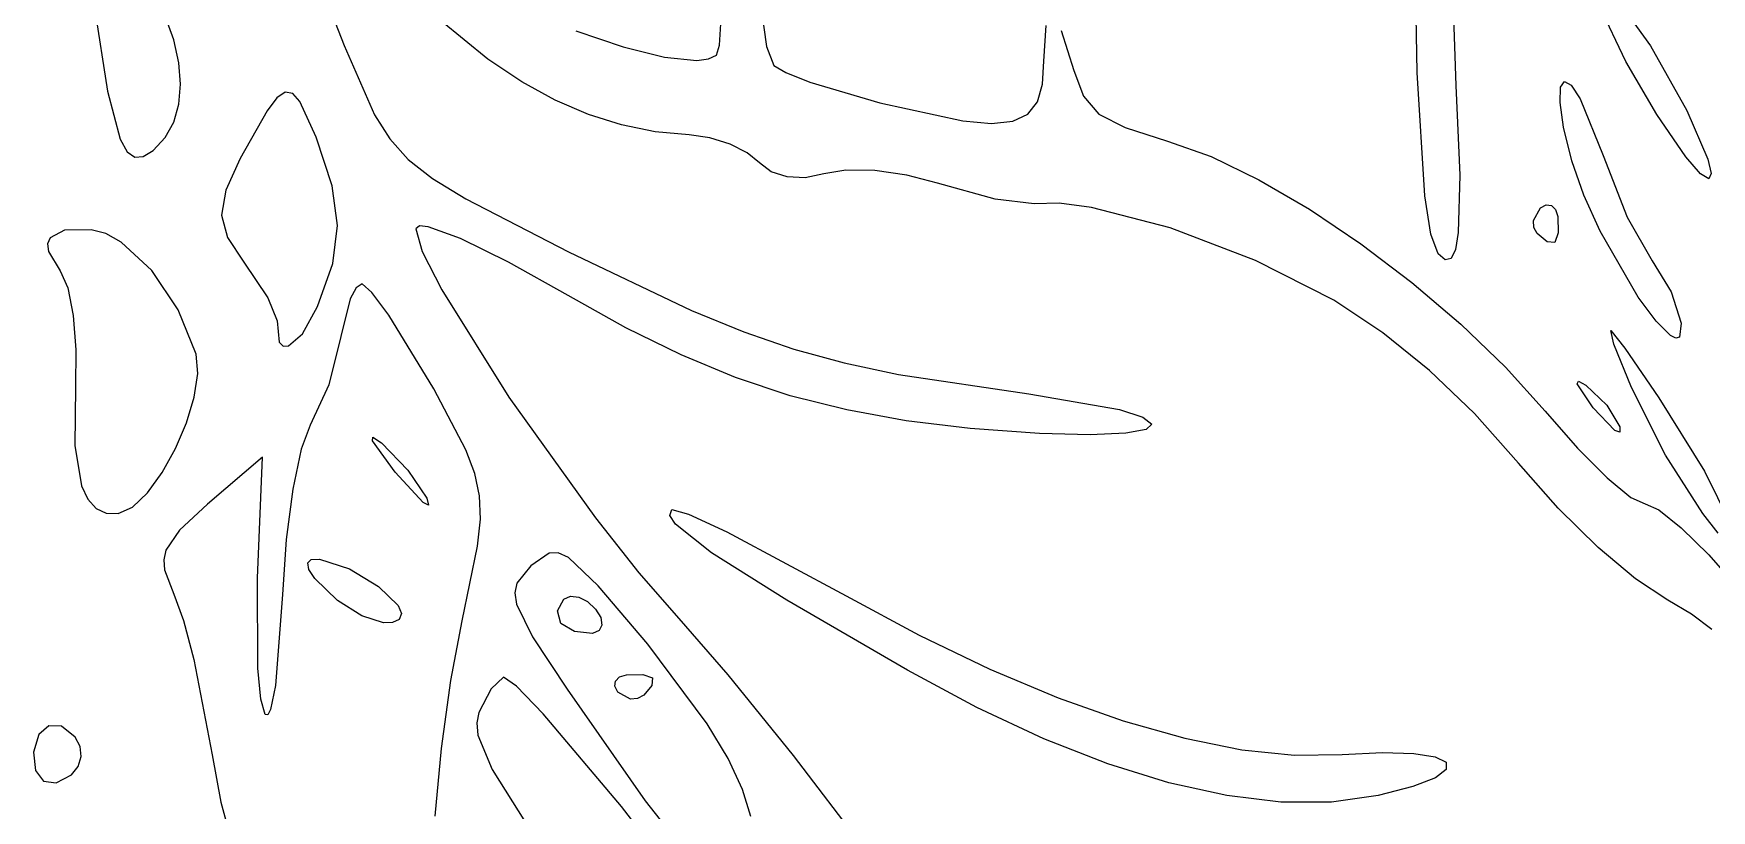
# Model space of a CAD drawing. Extents: x 9 to 1857, y 16 to 982.
# Drawn here: x 1483.4 to 1569.9, y 413.7 to 453.8 of the extents above; entities that cross this region are included whole.
import ezdxf

# ---------------------------------------------------------------- set-up
doc = ezdxf.new("R2010")
doc.units = 0

msp = doc.modelspace()

# ---------------------------------------------------------------- linework, layer by layer
at = {"layer": 'Layer 1'}
for p, q in [((1554.765691, 451.775066), (1554.621182, 460.451179)), ((1496.9114, 459.71028), (1499.4264, 453.17639)), ((1556.521048, 457.850094), (1556.7648, 451.10484)), ((1506.833309, 452.461139), (1503.1687, 455.45292)), ((1565.5207, 452.34137), (1564.166925, 455.200992)), ((1564.953475, 455.698079), (1566.7893, 453.14316)), ((1486.547, 455.11293), (1487.225794, 450.809371)), ((1490.637837, 453.456411), (1490.197105, 454.679007)), ((1518.791967, 453.188731), (1518.858337, 454.28186)), ((1520.938555, 455.07594), (1521.216033, 453.117962)), ((1490.902227, 452.27999), (1490.637837, 453.456411)), ((1511.375275, 453.921169), (1513.815632, 453.094091)), ((1535.5163, 452.363), (1535.624194, 454.198132)), ((1536.409381, 453.949073), (1537.0647, 451.87222)), ((1499.4264, 453.17639), (1500.998603, 449.595661)), ((1513.815632, 453.094091), (1515.957509, 452.564145)), ((1515.957509, 452.564145), (1517.620301, 452.399377)), ((1518.2156, 452.475198), (1518.6234, 452.66783)), ((1518.6234, 452.66783), (1518.791967, 453.188731)), ((1521.216033, 453.117962), (1521.5872, 452.13237)), ((1566.7893, 453.14316), (1568.679078, 449.81795)), ((1490.9903, 451.168729), (1490.902227, 452.27999)), ((1508.589607, 451.300762), (1506.833309, 452.461139)), ((1517.620301, 452.399377), (1518.2156, 452.475198)), ((1521.5872, 452.13237), (1522.20947, 451.767845)), ((1522.20947, 451.767845), (1523.448288, 451.282594)), ((1535.437822, 451.167206), (1535.5163, 452.363)), ((1537.0647, 451.87222), (1537.557291, 450.547875)), ((1555.165222, 445.423704), (1554.765691, 451.775066)), ((1567.130213, 449.617993), (1565.5207, 452.34137)), ((1565.5207, 452.34137), (1565.5207, 452.34137)), ((1490.902086, 450.141613), (1490.9903, 451.168729)), ((1510.31565, 450.354033), (1508.589607, 451.300762)), ((1523.448288, 451.282594), (1527.0577, 450.20316)), ((1535.176498, 450.26065), (1535.437822, 451.167206)), ((1556.7648, 451.10484), (1556.9693, 446.473005)), ((1562.131164, 450.232153), (1562.153496, 451.017486)), ((1562.153496, 451.017486), (1562.355363, 451.313334)), ((1562.355363, 451.313334), (1562.706315, 451.114361)), ((1562.706315, 451.114361), (1563.175905, 450.415233)), ((1487.225794, 450.809371), (1487.88235, 448.330251)), ((1490.637612, 449.217629), (1490.902086, 450.141613)), ((1495.964046, 450.462639), (1495.454616, 449.802898)), ((1496.39455, 450.755046), (1495.964046, 450.462639)), ((1496.778948, 450.689247), (1496.39455, 450.755046)), ((1497.150059, 450.274366), (1496.778948, 450.689247)), ((1497.9837, 448.43387), (1497.150059, 450.274366)), ((1512.026749, 449.613433), (1510.31565, 450.354033)), ((1527.0577, 450.20316), (1527.0584, 450.2032)), ((1527.0584, 450.2032), (1531.334745, 449.279621)), ((1534.683928, 449.630972), (1535.176498, 450.26065)), ((1537.557291, 450.547875), (1538.34825, 449.634251)), ((1562.318816, 448.962669), (1562.131164, 450.232153)), ((1563.175905, 450.415233), (1564.3492, 447.49517)), ((1490.196908, 448.415763), (1490.637612, 449.217629)), ((1495.454616, 449.802898), (1494.0677, 447.34491)), ((1500.998603, 449.595661), (1501.77598, 448.346653)), ((1513.738216, 449.071442), (1512.026749, 449.613433)), ((1531.334745, 449.279621), (1532.811451, 449.152817)), ((1532.811451, 449.152817), (1533.911713, 449.265814)), ((1533.911713, 449.265814), (1534.683928, 449.630972)), ((1538.34825, 449.634251), (1539.702684, 448.931657)), ((1568.6228, 447.42008), (1567.130213, 449.617993)), ((1568.679078, 449.81795), (1569.75715, 447.310713)), ((1487.88235, 448.330251), (1488.237387, 447.689674)), ((1489.58, 447.755), (1490.196908, 448.415763)), ((1498.808534, 445.932552), (1497.9837, 448.43387)), ((1501.77598, 448.346653), (1502.7284, 447.292043)), ((1515.465362, 448.720541), (1513.738216, 449.071442)), ((1517.2235, 448.55321), (1515.465362, 448.720541)), ((1518.28988, 448.405525), (1517.2235, 448.55321)), ((1519.328238, 448.085265), (1518.28988, 448.405525)), ((1539.702684, 448.931657), (1541.8857, 448.2404)), ((1541.8857, 448.2404), (1544.134371, 447.435772)), ((1562.7469, 447.21437), (1562.318816, 448.962669)), ((1488.237387, 447.689674), (1488.628981, 447.402989)), ((1488.628981, 447.402989), (1489.071173, 447.436121)), ((1489.071173, 447.436121), (1489.578, 447.755)), ((1489.578, 447.755), (1489.58, 447.755)), ((1520.219727, 447.639598), (1519.328238, 448.085265)), ((1520.8455, 447.11569), (1520.219727, 447.639598)), ((1544.134371, 447.435772), (1546.603214, 446.244045)), ((1564.3492, 447.49517), (1565.602363, 444.317567)), ((1569.384525, 446.54367), (1568.6228, 447.42008)), ((1494.0677, 447.34491), (1493.323431, 445.701337)), ((1502.7284, 447.292043), (1503.991507, 446.306951)), ((1521.448466, 446.653177), (1520.8455, 447.11569)), ((1522.26775, 446.392221), (1521.448466, 446.653177)), ((1524.1589, 446.54344), (1523.204259, 446.349938)), ((1525.307592, 446.738931), (1524.1589, 446.54344)), ((1526.798163, 446.713424), (1525.307592, 446.738931)), ((1528.437852, 446.4827), (1526.798163, 446.713424)), ((1563.361903, 445.453527), (1562.7469, 447.21438)), ((1562.7469, 447.21438), (1562.7469, 447.21437)), ((1569.809672, 446.288929), (1569.384525, 446.54367)), ((1569.75715, 447.310713), (1569.92497, 446.572421)), ((1569.92497, 446.572421), (1569.809672, 446.288929)), ((1493.323431, 445.701337), (1493.09985, 444.424605)), ((1499.09335, 443.885693), (1498.808534, 445.932552)), ((1503.991507, 446.306951), (1505.700947, 445.266498)), ((1523.204259, 446.349938), (1522.26775, 446.392221)), ((1530.0339, 446.06254), (1528.437852, 446.4827)), ((1533.004775, 445.243709), (1530.0339, 446.06254)), ((1546.603214, 446.244045), (1549.208654, 444.724997)), ((1556.9693, 446.473005), (1556.887375, 443.519715)), ((1505.700947, 445.266498), (1511.0014, 442.51999)), ((1535.0074, 445.00993), (1533.004775, 445.243709)), ((1536.30923, 445.031099), (1535.0074, 445.00993)), ((1537.972161, 444.810185), (1536.30923, 445.031099)), ((1542.019163, 443.758722), (1537.972161, 444.810185)), ((1555.466879, 443.439516), (1555.165222, 445.423704)), ((1560.763188, 444.148424), (1561.1215, 444.79647)), ((1561.1215, 444.79647), (1561.425006, 444.953484)), ((1561.1215, 444.79647), (1561.1215, 444.79647)), ((1561.425006, 444.953484), (1561.696, 444.920904)), ((1561.696, 444.920904), (1561.904894, 444.713497)), ((1564.204528, 443.595803), (1563.361903, 445.453527)), ((1493.09985, 444.424605), (1493.405244, 443.268697)), ((1549.208654, 444.724997), (1551.867113, 442.938404)), ((1560.788711, 443.789087), (1560.763188, 444.148424)), ((1561.904894, 444.713497), (1562.0221, 444.34603)), ((1562.0221, 444.34603), (1562.036125, 443.512193)), ((1565.602363, 444.317567), (1566.8826, 442.0665)), ((1484.261663, 443.257284), (1484.136993, 442.943464)), ((1485.000577, 443.638295), (1484.261663, 443.257284)), ((1486.374, 443.6663), (1485.000577, 443.638295)), ((1487.131245, 443.465766), (1486.374, 443.6663)), ((1487.924798, 443.024329), (1487.131245, 443.465766)), ((1493.405244, 443.268697), (1494.2479, 441.9876)), ((1498.841091, 441.931859), (1499.09335, 443.885693)), ((1503.307253, 443.861725), (1503.1329, 443.71928)), ((1503.1329, 443.71928), (1503.455382, 442.547325)), ((1503.766887, 443.816659), (1503.307253, 443.861725)), ((1505.43235, 443.212031), (1503.766887, 443.816659)), ((1507.909988, 442.001465), (1505.43235, 443.212031)), ((1546.424083, 442.088769), (1542.019163, 443.758722)), ((1555.8398, 442.42017), (1555.466879, 443.439516)), ((1556.887375, 443.519715), (1556.737093, 442.654665)), ((1560.9577, 443.46446), (1560.788711, 443.789087)), ((1561.464663, 443.039439), (1560.9577, 443.46446)), ((1561.8583, 443.01401), (1561.464663, 443.039439)), ((1562.036125, 443.512193), (1561.8583, 443.01401)), ((1566.16805, 440.191594), (1564.204528, 443.595803)), ((1484.136993, 442.943464), (1484.179167, 442.55227)), ((1484.179167, 442.55227), (1484.775, 441.55226)), ((1489.503338, 441.557423), (1487.924798, 443.024329)), ((1503.455382, 442.547325), (1504.457653, 440.565061)), ((1511.0014, 442.51999), (1517.347556, 439.493901)), ((1551.867113, 442.938404), (1554.495013, 440.944041)), ((1556.21407, 442.112036), (1555.8398, 442.42017)), ((1556.512913, 442.18782), (1556.21407, 442.112036)), ((1556.737093, 442.654665), (1556.512913, 442.18782)), ((1484.775, 441.55226), (1485.175663, 440.669647)), ((1490.874633, 439.542922), (1489.503338, 441.557423)), ((1494.2479, 441.9876), (1495.491713, 440.15506)), ((1498.0547, 439.70962), (1498.841091, 441.931859)), ((1510.9805, 440.28103), (1507.909988, 442.001465)), ((1550.4626, 440.03355), (1546.424083, 442.088769)), ((1566.8826, 442.0665), (1567.857525, 440.462741)), ((1485.175663, 440.669647), (1485.458275, 439.24223)), ((1500.041923, 440.677137), (1499.731863, 440.101487)), ((1500.3498, 440.87034), (1500.041923, 440.677137)), ((1500.862778, 440.422721), (1500.3498, 440.87034)), ((1504.457653, 440.565061), (1507.9257, 435.023883)), ((1554.495013, 440.944041), (1557.00878, 438.801685)), ((1567.857525, 440.462741), (1568.376, 438.84111)), ((1495.491713, 440.15506), (1495.9688, 438.96551)), ((1497.278427, 438.305925), (1498.0551, 439.70962)), ((1498.0551, 439.70962), (1498.0547, 439.70962)), ((1499.731863, 440.101487), (1499.2496, 438.15872)), ((1501.731275, 439.253591), (1500.862778, 440.422721)), ((1513.957714, 438.613346), (1510.9805, 440.28103)), ((1552.998828, 438.348676), (1550.4626, 440.03355)), ((1567.086648, 438.946036), (1566.16805, 440.191594)), ((1485.458275, 439.24223), (1485.596925, 437.467233)), ((1491.8037, 437.25817), (1490.874633, 439.542922)), ((1495.9688, 438.96551), (1496.071542, 437.875462)), ((1504.0492, 435.4608), (1501.731275, 439.253591)), ((1517.347556, 439.493901), (1520.040086, 438.396423)), ((1557.00878, 438.801685), (1559.324834, 436.571113)), ((1567.828272, 438.20546), (1567.086648, 438.946036)), ((1568.376, 438.84111), (1568.291772, 438.12033)), ((1496.071542, 437.875462), (1496.278788, 437.66771)), ((1496.562663, 437.67507), (1497.278427, 438.305925)), ((1499.2496, 438.15872), (1498.630225, 435.67217)), ((1516.813197, 437.208847), (1513.957714, 438.613346)), ((1520.040086, 438.396423), (1522.613825, 437.51385)), ((1555.404875, 436.41045), (1552.998828, 438.348676)), ((1564.9071, 437.773589), (1564.748125, 438.466574)), ((1564.748125, 438.466574), (1565.477637, 437.559784)), ((1568.101109, 438.071561), (1567.828272, 438.20546)), ((1568.291772, 438.12033), (1568.101109, 438.071561)), ((1485.596925, 437.467233), (1485.5657, 435.54188)), ((1491.886468, 436.253911), (1491.8037, 437.25817)), ((1496.278788, 437.66771), (1496.562663, 437.67507)), ((1519.616643, 436.047138), (1516.813197, 437.208847)), ((1522.613825, 437.51385), (1525.219955, 436.799577)), ((1565.8229, 435.53017), (1564.9071, 437.773589)), ((1565.477637, 437.559784), (1567.2273, 435.00388)), ((1491.700847, 435.037587), (1491.886468, 436.253911)), ((1525.219955, 436.799577), (1528.009656, 436.206999)), ((1528.009656, 436.206999), (1534.7445, 435.20051)), ((1557.722984, 434.181607), (1555.404875, 436.41045)), ((1559.324834, 436.571113), (1561.3596, 434.3121)), ((1485.5657, 435.54188), (1485.535186, 432.546288)), ((1498.630225, 435.67217), (1497.6828, 433.59599)), ((1505.701506, 432.313497), (1504.0492, 435.4608)), ((1522.43775, 435.107826), (1519.616643, 436.047138)), ((1563.015638, 435.716431), (1563.077067, 435.865467)), ((1563.8409, 434.48673), (1563.015638, 435.716431)), ((1563.077067, 435.865467), (1563.4707, 435.65293)), ((1563.4707, 435.65293), (1563.4708, 435.65297)), ((1563.4708, 435.65297), (1564.544825, 434.615154)), ((1567.569519, 432.037581), (1565.8229, 435.53017)), ((1565.8229, 435.53017), (1565.8229, 435.53017)), ((1491.297158, 433.711799), (1491.700847, 435.037587)), ((1507.9257, 435.023883), (1512.385322, 428.804303)), ((1525.346213, 434.370516), (1522.43775, 435.107826)), ((1534.7445, 435.20051), (1539.407078, 434.392429)), ((1539.407078, 434.392429), (1540.624358, 433.998814)), ((1564.958775, 433.310429), (1563.8409, 434.48673)), ((1564.544825, 434.615154), (1565.2077, 433.50233)), ((1567.2273, 435.00388), (1569.581125, 431.224166)), ((1490.725725, 432.37915), (1491.297158, 433.711799)), ((1497.6828, 433.59599), (1497.204284, 432.354288)), ((1528.411728, 433.814813), (1525.346213, 434.370516)), ((1531.703992, 433.420322), (1528.411728, 433.814813)), ((1540.624358, 433.998814), (1541.0897, 433.646539)), ((1541.0897, 433.646539), (1540.796154, 433.361393)), ((1559.9954, 431.62488), (1557.722984, 434.181607)), ((1561.3596, 434.3121), (1563.031053, 432.407929)), ((1500.887238, 432.785153), (1500.90603, 432.968488)), ((1502.0563, 431.16848), (1500.887238, 432.785153)), ((1500.90603, 432.968488), (1501.3576, 432.66949)), ((1501.3576, 432.6695), (1502.719587, 431.275631)), ((1501.3576, 432.66949), (1501.3576, 432.6695)), ((1535.2927, 433.16665), (1531.703992, 433.420322)), ((1537.904604, 433.095658), (1535.2927, 433.16665)), ((1539.736772, 433.169169), (1537.904604, 433.095658)), ((1540.796154, 433.361393), (1539.736772, 433.169169)), ((1565.214272, 433.219202), (1564.958775, 433.310429)), ((1565.2077, 433.50233), (1565.214272, 433.219202)), ((1485.535186, 432.546288), (1485.890913, 430.4667)), ((1490.03687, 431.14224), (1490.725725, 432.37915)), ((1495.2214, 431.93939), (1492.3821, 429.52102)), ((1494.9677, 425.69236), (1495.2214, 431.93939)), ((1497.204284, 432.354288), (1496.7745, 430.292191)), ((1506.167652, 431.094265), (1505.701506, 432.313497)), ((1563.031053, 432.407929), (1564.561, 430.870988)), ((1569.49085, 429.028061), (1567.569519, 432.037581)), ((1489.280916, 430.103671), (1490.03687, 431.14224)), ((1503.501238, 429.596378), (1502.0563, 431.16848)), ((1502.719587, 431.275631), (1503.6942, 429.81919)), ((1506.4144, 429.943381), (1506.167652, 431.094265)), ((1562.042109, 429.313633), (1559.9954, 431.62488)), ((1569.581125, 431.224166), (1570.9268, 428.49689)), ((1485.890913, 430.4667), (1486.214234, 429.768565)), ((1488.508185, 429.366044), (1489.280916, 430.103671)), ((1496.7745, 430.292191), (1496.440491, 427.696539)), ((1564.561, 430.870988), (1565.780147, 429.858293)), ((1486.214234, 429.768565), (1486.634858, 429.297222)), ((1486.634858, 429.297222), (1487.153031, 429.051932)), ((1487.769, 429.03196), (1488.508185, 429.366044)), ((1492.3821, 429.52102), (1490.932356, 428.17897)), ((1503.78108, 429.461278), (1503.501238, 429.596378)), ((1503.6942, 429.81919), (1503.78108, 429.461278)), ((1506.457204, 428.7349), (1506.4144, 429.943381)), ((1516.230435, 428.937244), (1516.3281, 429.23158)), ((1516.3281, 429.23159), (1517.181755, 429.000172)), ((1516.3281, 429.23158), (1516.3281, 429.23159)), ((1564.1008, 427.280486), (1562.042109, 429.313633)), ((1565.780147, 429.858293), (1566.5192, 429.52686)), ((1566.5192, 429.52686), (1567.231805, 429.227283)), ((1567.231805, 429.227283), (1568.379062, 428.301388)), ((1487.153031, 429.051932), (1487.769, 429.03196)), ((1487.769, 429.03196), (1487.769, 429.03196)), ((1506.311519, 427.342875), (1506.457204, 428.7349)), ((1512.385322, 428.804303), (1514.627061, 425.974037)), ((1516.512556, 428.487174), (1516.230435, 428.937244)), ((1518.38005, 427.008105), (1516.512556, 428.487174)), ((1517.181755, 429.000172), (1519.161188, 428.08567)), ((1570.28806, 428.019972), (1569.49085, 429.028061)), ((1490.932356, 428.17897), (1490.2262, 427.134315)), ((1496.440491, 427.696539), (1496.2493, 424.85417)), ((1519.161188, 428.08567), (1525.3176, 424.79034)), ((1568.379062, 428.301388), (1569.802639, 426.892923)), ((1490.2262, 427.134315), (1490.12076, 426.639884)), ((1490.12076, 426.639884), (1490.163769, 426.11945)), ((1497.548225, 426.483029), (1497.731941, 426.665215)), ((1497.731941, 426.665215), (1498.1571, 426.6828)), ((1498.1571, 426.6828), (1499.703883, 426.18155)), ((1498.1571, 426.6828), (1498.1571, 426.6828)), ((1505.5165, 423.5044), (1506.311519, 427.342875)), ((1510.002705, 426.99472), (1509.0484, 426.33047)), ((1510.465796, 427.010624), (1510.002705, 426.99472)), ((1511.000913, 426.761276), (1510.465796, 427.010624)), ((1512.531414, 425.303512), (1511.000913, 426.761276)), ((1522.258369, 424.570919), (1518.38005, 427.008105)), ((1566.029366, 425.655814), (1564.1008, 427.280486)), ((1569.802639, 426.892923), (1571.3442, 425.14564)), ((1490.163769, 426.11945), (1490.6452, 424.86677)), ((1497.609647, 426.15177), (1497.548225, 426.483029)), ((1497.9199, 425.68697), (1497.609647, 426.15177)), ((1499.703883, 426.18155), (1501.205788, 425.268981)), ((1509.0484, 426.33047), (1508.328491, 425.431721)), ((1514.627061, 425.974037), (1516.6848, 423.61488)), ((1490.6452, 424.86677), (1491.142545, 423.521287)), ((1494.976887, 421.052897), (1494.9677, 425.69236)), ((1499.086567, 424.547264), (1497.9199, 425.68697)), ((1501.205788, 425.268981), (1502.212373, 424.285539)), ((1508.328491, 425.431721), (1508.227308, 424.940769)), ((1508.227308, 424.940769), (1508.3193, 424.352285)), ((1515.0826, 422.2948), (1512.531414, 425.303512)), ((1567.6857, 424.56999), (1566.029366, 425.655814)), ((1496.2493, 424.85417), (1495.88255, 420.167704)), ((1500.335237, 423.749593), (1499.086567, 424.547264)), ((1502.212373, 424.285539), (1502.389159, 423.87363)), ((1508.3193, 424.352285), (1509.144784, 422.673269)), ((1510.422988, 424.011564), (1510.7618, 424.6228)), ((1510.6052, 423.36735), (1510.422988, 424.011564)), ((1510.7618, 424.6228), (1511.10963, 424.763692)), ((1510.7618, 424.6228), (1510.7618, 424.6228)), ((1511.10963, 424.763692), (1511.532113, 424.712866)), ((1511.532113, 424.712866), (1511.975914, 424.48736)), ((1511.975914, 424.48736), (1512.3877, 424.10421)), ((1512.3877, 424.10421), (1512.658783, 423.662883)), ((1528.4753, 420.95216), (1522.258369, 424.570919)), ((1525.3176, 424.79034), (1529.080879, 422.76514)), ((1568.910517, 423.841262), (1567.6857, 424.56999)), ((1491.142545, 423.521287), (1491.681937, 421.510726)), ((1501.464564, 423.391784), (1500.335237, 423.749593)), ((1501.921553, 423.408401), (1501.464564, 423.391784)), ((1502.2732, 423.57167), (1501.921553, 423.408401)), ((1502.389159, 423.87363), (1502.2732, 423.57167)), ((1504.928647, 420.422003), (1505.5165, 423.5044)), ((1511.310863, 422.939588), (1510.6052, 423.36735)), ((1512.719613, 423.279071), (1512.575336, 422.993969)), ((1512.658783, 423.662883), (1512.719613, 423.279071)), ((1516.6848, 423.61488), (1519.215447, 420.704694)), ((1569.956166, 423.048179), (1568.910517, 423.841262)), ((1509.144784, 422.673269), (1510.9289, 419.97578)), ((1512.2311, 422.84877), (1511.310863, 422.939588)), ((1512.575336, 422.993969), (1512.2311, 422.84877)), ((1518.155709, 418.179068), (1515.0826, 422.2948)), ((1529.080879, 422.76514), (1532.734663, 421.009104)), ((1491.681937, 421.510726), (1492.6268, 416.58176)), ((1495.126311, 419.464492), (1494.976887, 421.052897)), ((1507.6495, 420.59288), (1507.017425, 419.983271)), ((1508.324083, 420.12106), (1507.6495, 420.59288)), ((1513.41915, 420.393813), (1513.626516, 420.602687)), ((1513.626516, 420.602687), (1513.9941, 420.71992)), ((1513.9941, 420.71992), (1514.828, 420.7332)), ((1513.9941, 420.71992), (1513.9941, 420.71992)), ((1514.828, 420.7332), (1515.3262, 420.55616)), ((1515.3262, 420.55616), (1515.300838, 420.162505)), ((1519.215447, 420.704694), (1522.585325, 416.548679)), ((1532.055361, 419.026207), (1528.4753, 420.95216)), ((1532.734663, 421.009104), (1536.252734, 419.530633)), ((1495.88255, 420.167704), (1495.624334, 418.919121)), ((1504.450125, 416.918624), (1504.928647, 420.422003)), ((1507.017425, 419.983271), (1506.3822, 418.76656)), ((1509.695238, 418.705381), (1508.324083, 420.12106)), ((1510.9289, 419.97578), (1514.956856, 414.218939)), ((1513.386684, 420.122835), (1513.41915, 420.393813)), ((1513.5438, 419.81929), (1513.386684, 420.122835)), ((1514.191763, 419.461201), (1513.5438, 419.81929)), ((1515.300838, 420.162505), (1514.8758, 419.65551)), ((1495.3553, 418.67083), (1495.126311, 419.464492)), ((1495.624334, 418.919121), (1495.489338, 418.657259)), ((1514.551139, 419.486615), (1514.191763, 419.461201)), ((1514.8758, 419.65551), (1514.551139, 419.486615)), ((1535.50433, 417.41299), (1532.055361, 419.026207)), ((1536.252734, 419.530633), (1539.608875, 418.338126)), ((1484.191987, 418.08822), (1483.67613, 417.630353)), ((1484.853627, 418.058422), (1484.191987, 418.08822)), ((1485.5563, 417.50289), (1484.853627, 418.058422)), ((1495.489338, 418.657259), (1495.3553, 418.67083)), ((1506.3822, 418.76656), (1506.269404, 418.23518)), ((1506.269404, 418.23518), (1506.328777, 417.597975)), ((1513.7293, 413.91845), (1509.695238, 418.705381)), ((1519.225226, 416.389295), (1518.155709, 418.179068)), ((1539.608875, 418.338126), (1542.77687, 417.439986)), ((1483.67613, 417.630353), (1483.4108, 416.72289)), ((1485.814627, 417.020037), (1485.5563, 417.50289)), ((1506.328777, 417.597975), (1507.061438, 415.826538)), ((1538.809812, 416.115812), (1535.50433, 417.41299)), ((1542.77687, 417.439986), (1545.7305, 416.844613)), ((1483.4108, 416.72289), (1483.502442, 415.78189)), ((1485.717217, 415.983182), (1485.866262, 416.492181)), ((1485.866262, 416.492181), (1485.814627, 417.020037)), ((1492.6268, 416.58176), (1493.075475, 414.148629)), ((1504.130191, 413.425158), (1504.450125, 416.918624)), ((1519.97795, 414.791973), (1519.225226, 416.389295)), ((1522.585325, 416.548679), (1530.0841, 406.71698)), ((1545.7305, 416.844613), (1548.443549, 416.560407)), ((1548.443549, 416.560407), (1550.8898, 416.59577)), ((1550.8898, 416.59577), (1552.985068, 416.708608)), ((1552.985068, 416.708608), (1554.592739, 416.663344)), ((1554.592739, 416.663344), (1555.690525, 416.485235)), ((1555.690525, 416.485235), (1556.256138, 416.199541)), ((1483.502442, 415.78189), (1483.923963, 415.235954)), ((1484.579577, 415.141988), (1485.3735, 415.5569)), ((1485.3735, 415.5569), (1485.717217, 415.983182)), ((1485.3735, 415.5569), (1485.3735, 415.5569)), ((1507.061438, 415.826538), (1508.775005, 413.093154)), ((1541.959413, 415.137976), (1538.809812, 416.115812)), ((1555.701692, 415.406438), (1554.537058, 414.949548)), ((1556.267289, 415.831523), (1555.701692, 415.406438)), ((1556.256138, 416.199541), (1556.267289, 415.831523)), ((1483.923963, 415.235954), (1484.579577, 415.141988)), ((1520.409805, 413.397391), (1519.97795, 414.791973)), ((1544.940737, 414.482785), (1541.959413, 415.137976)), ((1547.741389, 414.153542), (1544.940737, 414.482785)), ((1552.7511, 414.48611), (1550.348975, 414.153549)), ((1554.537058, 414.949548), (1552.7511, 414.48611)), ((1493.075475, 414.148629), (1493.647225, 411.995471)), ((1516.608952, 410.191332), (1513.7293, 413.91845)), ((1514.956856, 414.218939), (1517.3554, 411.168318)), ((1550.348975, 414.153549), (1547.741389, 414.153542))]:
    msp.add_line(p, q, dxfattribs=at)

doc.saveas('drawing.dxf')
